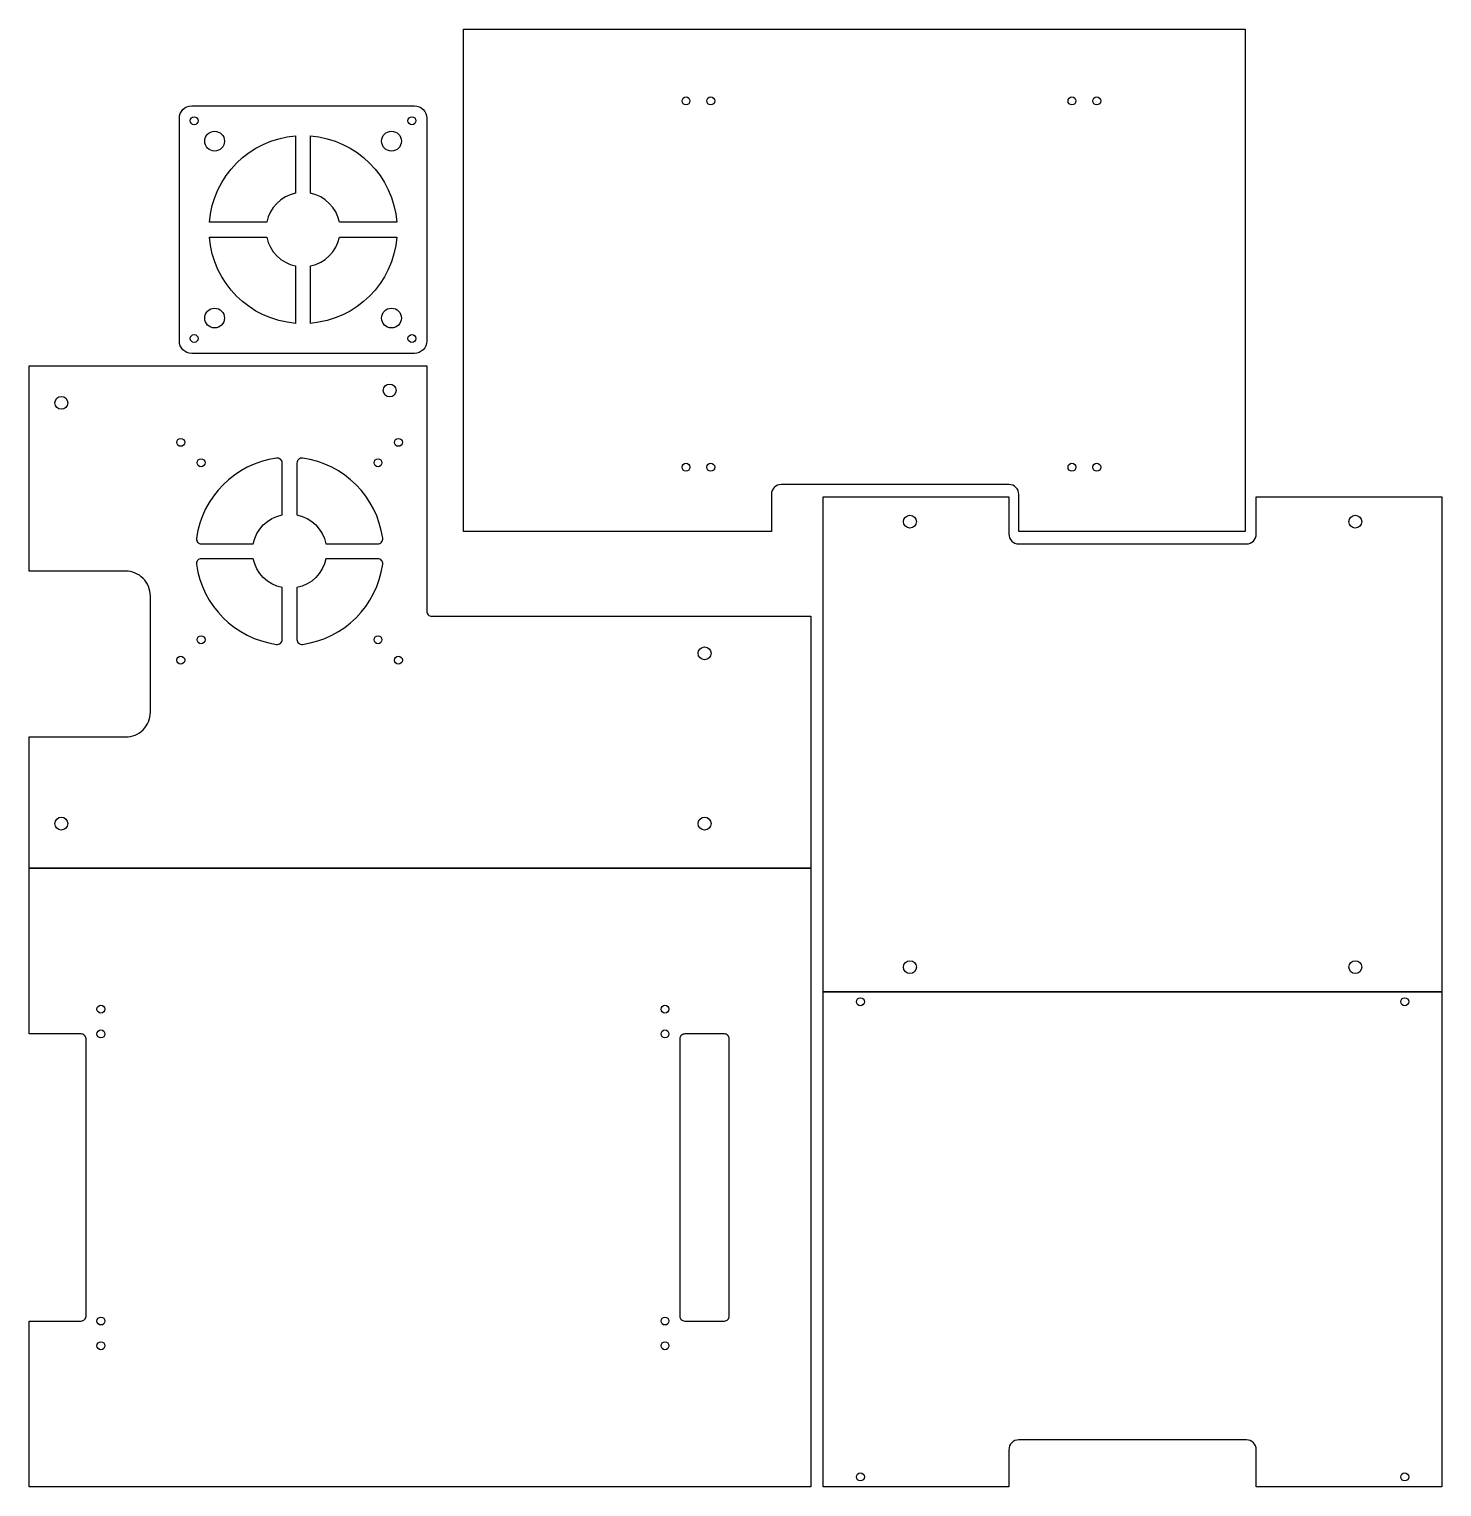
# Model space of a CAD drawing. Header units: millimetres. Extents: x -276 to 295, y -295 to 294.
import ezdxf

# ---------------------------------------------------------------- set-up
doc = ezdxf.new("R2010")
doc.units = ezdxf.units.MM
doc.layers.get('0').update_dxf_attribs({"linetype": 'CONTINUOUS'})

msp = doc.modelspace()

# ---------------------------------------------------------------- linework, layer by layer
for points in [[(124, 91), (124, 106, 0.414214), (120, 110), (28, 110, 0.414214), (24, 106), (24, 91), (-100.5, 91), (-100.5, 294), (215.5, 294), (215.5, 91)], [(-215.29, 258, -0.414214), (-210.29, 263), (-120.29, 263, -0.414214), (-115.29, 258), (-115.29, 168, -0.414214), (-120.29, 163), (-210.29, 163, -0.414214), (-215.29, 168)], [(-203.17, 216, -0.368641), (-168.29, 250.88), (-168.29, 227.7, 0.300614), (-179.99, 216)], [(-162.29, 250.88, -0.368641), (-127.41, 216), (-150.59, 216, 0.300614), (-162.29, 227.7)], [(-168.29, 175.12, -0.368641), (-203.17, 210), (-179.99, 210, 0.300614), (-168.29, 198.3)], [(-127.41, 210, -0.368641), (-162.29, 175.12), (-162.29, 198.3, 0.300614), (-150.59, 210)], [(-276, 8), (-237, 8, 0.414214), (-227, 18), (-227, 65, 0.414214), (-237, 75), (-276, 75), (-276, 158), (-115.29, 158), (-115.29, 58.81, 0.414214), (-113.29, 56.81), (40, 56.81), (40, -45), (-276, -45)], [(-173.74, 97.74), (-173.74, 118.69, 0.45564), (-176.02, 120.67, 0.334755), (-208.37, 88.32, 0.45564), (-206.39, 86.04), (-185.44, 86.04, -0.300614)], [(-156.04, 86.04), (-135.09, 86.04, 0.45564), (-133.11, 88.32, 0.334755), (-165.46, 120.67, 0.45564), (-167.74, 118.69), (-167.74, 97.74, -0.300614)], [(220, 90), (220, 105), (295, 105), (295, -95), (45, -95), (45, 105), (120, 105), (120, 90, 0.414214), (124, 86), (216, 86, 0.414214)], [(-185.44, 80.04), (-206.39, 80.04, 0.45564), (-208.37, 77.76, 0.334755), (-176.02, 45.41, 0.45564), (-173.74, 47.39), (-173.74, 68.34, -0.300614)], [(-167.74, 68.34), (-167.74, 47.39, 0.45564), (-165.46, 45.41, 0.334755), (-133.11, 77.76, 0.45564), (-135.09, 80.04), (-156.04, 80.04, -0.300614)], [(-253, -226), (-253, -114, 0.414214), (-255, -112), (-276, -112), (-276, -45), (40, -45), (40, -295), (-276, -295), (-276, -228), (-255, -228, 0.414214)], [(120, -280), (120, -295), (45, -295), (45, -95), (295, -95), (295, -295), (220, -295), (220, -280, 0.414214), (216, -276), (124, -276, 0.414214)], [(-13, -114), (-13, -226, 0.414214), (-11, -228), (5, -228, 0.414214), (7, -226), (7, -114, 0.414214), (5, -112), (-11, -112, 0.414214)]]:
    msp.add_lwpolyline(points, format="xyb", close=True)
for centre, radius in [((-10.5, 265), 1.6), ((-0.5, 265), 1.6), ((145.5, 265), 1.6), ((155.5, 265), 1.6), ((-209.29, 257), 1.6), ((-121.29, 257), 1.6), ((-201.04, 248.75), 4), ((-129.54, 248.75), 4), ((-201.04, 177.25), 4), ((-129.54, 177.25), 4), ((-209.29, 169), 1.6), ((-121.29, 169), 1.6), ((-130.29, 148), 2.6), ((-263, 143), 2.6), ((-214.74, 127.04), 1.6), ((-126.74, 127.04), 1.6), ((-206.49, 118.79), 1.6), ((-134.99, 118.79), 1.6), ((-10.5, 117), 1.6), ((-0.5, 117), 1.6), ((145.5, 117), 1.6), ((155.5, 117), 1.6), ((80, 95), 2.6), ((260, 95), 2.6), ((-206.49, 47.29), 1.6), ((-134.99, 47.29), 1.6), ((-3, 41.81), 2.6), ((-214.74, 39.04), 1.6), ((-126.74, 39.04), 1.6), ((-263, -27), 2.6), ((-3, -27), 2.6), ((80, -85), 2.6), ((260, -85), 2.6), ((60, -99), 1.6), ((280, -99), 1.6), ((-247, -102), 1.6), ((-19, -102), 1.6), ((-247, -112), 1.6), ((-19, -112), 1.6), ((-247, -228), 1.6), ((-19, -228), 1.6), ((-247, -238), 1.6), ((-19, -238), 1.6), ((60, -291), 1.6), ((280, -291), 1.6)]:
    msp.add_circle(centre, radius)

doc.saveas('drawing.dxf')
